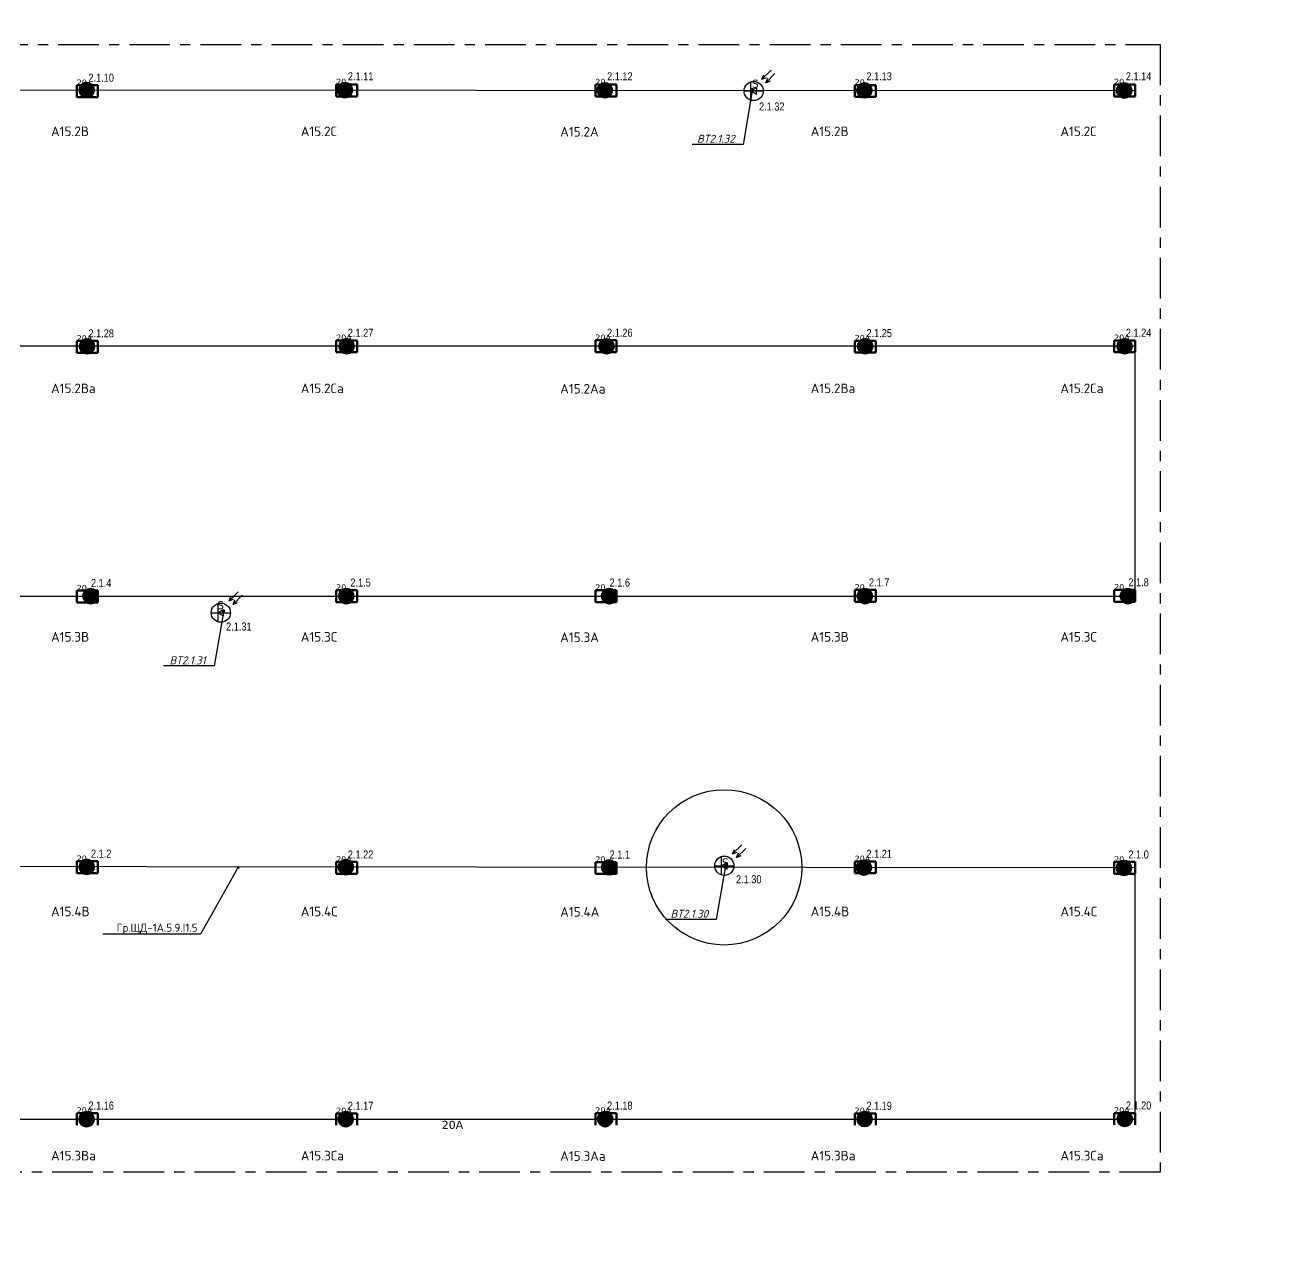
# Model space of a CAD drawing. Header units: millimetres. Extents: x -243740 to 150609, y -473655 to -165121.
# Drawn here: x -80786 to -41683, y -352787 to -314657 of the extents above; entities that cross this region are included whole.
import ezdxf
from ezdxf import colors
from ezdxf.entities.mleader import LeaderData, LeaderLine
from ezdxf.enums import TextEntityAlignment as Align
from ezdxf.math import Vec2, Vec3

# ---------------------------------------------------------------- set-up
doc = ezdxf.new("R2010")
doc.units = ezdxf.units.MM
doc.linetypes.add('Линия сетки', pattern=[22.225, 12.7, -3.175, 3.175, -3.175])
for name, color, linetype, lineweight in [('0_Авт.', 255, 'Continuous', 5), ('_освещение_dali', 3, 'Continuous', 50), ('DALLI', 6, 'TRAY', 30), ('Аварийное_овещение', 1, 'Continuous', 30)]:
    doc.layers.add(name, color=color, linetype=linetype, lineweight=lineweight)
doc.layers.add('_Гр.ЩД-1А.5.9.I1.5', color=6, linetype='Continuous')
doc.layers.add('сВЕтильники', color=7, linetype='Continuous', lineweight=40, true_color=0x600080)
doc.styles.add('ELine', font='txt.shx')
doc.styles.add('ISOCPEUR', font='isocpeur.ttf')
doc.styles.add('ISOCPEUR_1', font='isocpeur.ttf', dxfattribs={"height": 200})
doc.styles.get("Standard").update_dxf_attribs({"font": 'ARIALN.TTF'})
doc.styles.add('TableTextStyle', font='')
doc.styles.add('Шрифт - 200', font='', dxfattribs={"height": 200})
doc.styles.get('TableTextStyle').set_extended_font_data('VERDANA.TTF')
doc.styles.get('Шрифт - 200').set_extended_font_data('GOST Common', italic=True)
doc.linetypes.add('TRAY', pattern='A,12.119257,["_",ELine,S=4.5,R=90,X=0,Y=-1.555839],0.750382,["_",ELine,S=4.5,R=0,X=0,Y=-0.805849],1.314849,["_",ELine,S=4.5,R=0,X=0,Y=-0.805849],2.250029,["_",ELine,S=4.5,R=90,X=0,Y=-1.555839],13.565483', length=30)
doc.linetypes.add('Truba', pattern='A,3e-05,[4,MSH_7,S=1,R=0,X=0,Y=0],-3.022072', length=3.022102)
doc.linetypes.add('Проводка в лотке', pattern='A,7.5,[130,ltypeshp.shx,S=0.5,R=0,X=0,Y=0],1,[130,ltypeshp.shx,S=1,R=90,X=0,Y=-0.5],1,[130,ltypeshp.shx,S=0.5,R=0,X=0,Y=0],7.5', length=17)

# ---------------------------------------------------------------- blocks, each defined once
blk = doc.blocks.new('A$C85fa3c5e')
at = {"layer": '0_Авт.', "color": 6, "lineweight": 25, "ltscale": 100}
for points in [[(5.42, 6.5), (2.59, 3.68), (3.15, 5.07)], [(5.42, 6.5), (2.59, 3.68), (3.98, 4.24)], [(6.66, 5.43), (3.83, 2.6), (4.39, 3.99)], [(6.66, 5.43), (3.83, 2.6), (5.22, 3.16)], [(-3, 0), (3, 0)], [(-0.97, 2.84), (-0.98, -2.84)], [(-0.98, 0), (0.85, 1), (0.85, -0.01)], [(-0.98, 0), (0.84, -1.02), (0.85, -0.01)]]:
    blk.add_lwpolyline(points, dxfattribs=at)
blk.add_circle((0, 0), 3, dxfattribs=at)
blk = doc.blocks.new('_Dot')
at = {"color": 0, "linetype": 'ByBlock', "lineweight": -2}
blk.add_line((-0.5, 0), (-1, 0), dxfattribs=at)
at = {"color": 0, "linetype": 'ByBlock', "const_width": 0.5}
blk.add_lwpolyline([(-0.25, 0, 1), (0.25, 0, 1)], format="xyb", close=True, dxfattribs=at)
blk = doc.blocks.new('dgdg')
at = {"layer": 'Аварийное_овещение', "lineweight": 40}
for points in [[(155469, 72542, 0), (155469, 72914, 0)], [(155469, 72914, 0), (155469, 72542, 0)], [(155469, 72914, 0), (156126, 72914, 0)], [(156126, 72914, 0), (155469, 72914, 0)], [(156126, 72914, 0), (155469, 72914, 0)], [(155469, 72914, 0), (155469, 72542, 0)], [(155469, 72542, 0), (155469, 72914, 0)], [(155469, 72914, 0), (156126, 72914, 0)], [(156126, 72914, 0), (156126, 72542, 0)], [(156126, 72542, 0), (156126, 72914, 0)], [(156126, 72542, 0), (156126, 72914, 0)], [(156126, 72914, 0), (156126, 72542, 0)], [(163572, 72561, 0), (163572, 72933, 0)], [(163572, 72933, 0), (163572, 72561, 0)], [(163572, 72933, 0), (164229, 72933, 0)], [(164229, 72933, 0), (163572, 72933, 0)], [(164229, 72933, 0), (163572, 72933, 0)], [(163572, 72933, 0), (163572, 72561, 0)], [(163572, 72561, 0), (163572, 72933, 0)], [(163572, 72933, 0), (164229, 72933, 0)], [(164229, 72933, 0), (164229, 72561, 0)], [(164229, 72561, 0), (164229, 72933, 0)], [(164229, 72561, 0), (164229, 72933, 0)], [(164229, 72933, 0), (164229, 72561, 0)], [(171669, 72563, 0), (171669, 72935, 0)], [(171669, 72935, 0), (171669, 72563, 0)], [(171669, 72935, 0), (172326, 72935, 0)], [(172326, 72935, 0), (171669, 72935, 0)], [(172326, 72935, 0), (171669, 72935, 0)], [(171669, 72935, 0), (171669, 72563, 0)], [(171669, 72563, 0), (171669, 72935, 0)], [(171669, 72935, 0), (172326, 72935, 0)], [(172326, 72935, 0), (172326, 72563, 0)], [(172326, 72563, 0), (172326, 72935, 0)], [(172326, 72563, 0), (172326, 72935, 0)], [(172326, 72935, 0), (172326, 72563, 0)], [(179769, 72550, 0), (179769, 72922, 0)], [(179769, 72922, 0), (179769, 72550, 0)], [(179769, 72922, 0), (180426, 72922, 0)], [(180426, 72922, 0), (179769, 72922, 0)], [(180426, 72922, 0), (179769, 72922, 0)], [(179769, 72922, 0), (179769, 72550, 0)], [(179769, 72550, 0), (179769, 72922, 0)], [(179769, 72922, 0), (180426, 72922, 0)], [(180426, 72922, 0), (180426, 72550, 0)], [(180426, 72550, 0), (180426, 72922, 0)], [(180426, 72550, 0), (180426, 72922, 0)], [(180426, 72922, 0), (180426, 72550, 0)], [(187872, 72561, 0), (187872, 72933, 0)], [(187872, 72933, 0), (187872, 72561, 0)], [(187872, 72933, 0), (188529, 72933, 0)], [(188529, 72933, 0), (187872, 72933, 0)], [(188529, 72933, 0), (187872, 72933, 0)], [(187872, 72933, 0), (187872, 72561, 0)], [(187872, 72561, 0), (187872, 72933, 0)], [(187872, 72933, 0), (188529, 72933, 0)], [(188529, 72933, 0), (188529, 72561, 0)], [(188529, 72561, 0), (188529, 72933, 0)], [(188529, 72561, 0), (188529, 72933, 0)], [(188529, 72933, 0), (188529, 72561, 0)], [(156126, 72542, 0), (155469, 72542, 0)], [(155469, 72542, 0), (156126, 72542, 0)], [(155469, 72542, 0), (156126, 72542, 0)], [(156126, 72542, 0), (155469, 72542, 0)], [(164229, 72561, 0), (163572, 72561, 0)], [(163572, 72561, 0), (164229, 72561, 0)], [(163572, 72561, 0), (164229, 72561, 0)], [(164229, 72561, 0), (163572, 72561, 0)], [(172326, 72563, 0), (171669, 72563, 0)], [(171669, 72563, 0), (172326, 72563, 0)], [(171669, 72563, 0), (172326, 72563, 0)], [(172326, 72563, 0), (171669, 72563, 0)], [(180426, 72550, 0), (179769, 72550, 0)], [(179769, 72550, 0), (180426, 72550, 0)], [(179769, 72550, 0), (180426, 72550, 0)], [(180426, 72550, 0), (179769, 72550, 0)], [(188529, 72561, 0), (187872, 72561, 0)], [(187872, 72561, 0), (188529, 72561, 0)], [(187872, 72561, 0), (188529, 72561, 0)], [(188529, 72561, 0), (187872, 72561, 0)], [(155469, 48425, 0), (155469, 48797, 0)], [(155469, 48797, 0), (155469, 48425, 0)], [(155469, 48797, 0), (156126, 48797, 0)], [(156126, 48797, 0), (155469, 48797, 0)], [(156126, 48797, 0), (155469, 48797, 0)], [(155469, 48797, 0), (155469, 48425, 0)], [(155469, 48425, 0), (155469, 48797, 0)], [(155469, 48797, 0), (156126, 48797, 0)], [(156126, 48797, 0), (156126, 48425, 0)], [(156126, 48425, 0), (156126, 48797, 0)], [(156126, 48425, 0), (156126, 48797, 0)], [(156126, 48797, 0), (156126, 48425, 0)], [(163572, 48419, 0), (163572, 48791, 0)], [(163572, 48791, 0), (163572, 48419, 0)], [(163572, 48791, 0), (164229, 48791, 0)], [(164229, 48791, 0), (163572, 48791, 0)], [(164229, 48791, 0), (163572, 48791, 0)], [(163572, 48791, 0), (163572, 48419, 0)], [(163572, 48419, 0), (163572, 48791, 0)], [(163572, 48791, 0), (164229, 48791, 0)], [(164229, 48791, 0), (164229, 48419, 0)], [(164229, 48419, 0), (164229, 48791, 0)], [(164229, 48419, 0), (164229, 48791, 0)], [(164229, 48791, 0), (164229, 48419, 0)], [(171669, 48425, 0), (171669, 48797, 0)], [(171669, 48797, 0), (171669, 48425, 0)], [(171669, 48797, 0), (172326, 48797, 0)], [(172326, 48797, 0), (171669, 48797, 0)], [(172326, 48797, 0), (171669, 48797, 0)], [(171669, 48797, 0), (171669, 48425, 0)], [(171669, 48425, 0), (171669, 48797, 0)], [(171669, 48797, 0), (172326, 48797, 0)], [(172326, 48797, 0), (172326, 48425, 0)], [(172326, 48425, 0), (172326, 48797, 0)], [(172326, 48425, 0), (172326, 48797, 0)], [(172326, 48797, 0), (172326, 48425, 0)], [(179769, 48419, 0), (179769, 48791, 0)], [(179769, 48791, 0), (179769, 48419, 0)], [(179769, 48791, 0), (180426, 48791, 0)], [(180426, 48791, 0), (179769, 48791, 0)], [(180426, 48791, 0), (179769, 48791, 0)], [(179769, 48791, 0), (179769, 48419, 0)], [(179769, 48419, 0), (179769, 48791, 0)], [(179769, 48791, 0), (180426, 48791, 0)], [(180426, 48791, 0), (180426, 48419, 0)], [(180426, 48419, 0), (180426, 48791, 0)], [(180426, 48419, 0), (180426, 48791, 0)], [(180426, 48791, 0), (180426, 48419, 0)], [(187872, 48429, 0), (187872, 48801, 0)], [(187872, 48801, 0), (187872, 48429, 0)], [(187872, 48801, 0), (188529, 48801, 0)], [(188529, 48801, 0), (187872, 48801, 0)], [(188529, 48801, 0), (187872, 48801, 0)], [(187872, 48801, 0), (187872, 48429, 0)], [(187872, 48429, 0), (187872, 48801, 0)], [(187872, 48801, 0), (188529, 48801, 0)], [(188529, 48801, 0), (188529, 48429, 0)], [(188529, 48429, 0), (188529, 48801, 0)], [(188529, 48429, 0), (188529, 48801, 0)], [(188529, 48801, 0), (188529, 48429, 0)]]:
    blk.add_polyline3d(points, dxfattribs=at)
at = {"layer": 'сВЕтильники', "lineweight": 40}
for points in [[(155469, 80526, 0), (155469, 80898, 0)], [(155469, 80898, 0), (155469, 80526, 0)], [(155469, 80898, 0), (156126, 80898, 0)], [(156126, 80898, 0), (155469, 80898, 0)], [(156126, 80898, 0), (155469, 80898, 0)], [(155469, 80898, 0), (155469, 80526, 0)], [(155469, 80526, 0), (155469, 80898, 0)], [(155469, 80898, 0), (156126, 80898, 0)], [(156126, 80898, 0), (156126, 80526, 0)], [(156126, 80526, 0), (156126, 80898, 0)], [(156126, 80526, 0), (156126, 80898, 0)], [(156126, 80898, 0), (156126, 80526, 0)], [(163572, 80548, 0), (163572, 80920, 0)], [(163572, 80920, 0), (163572, 80548, 0)], [(163572, 80920, 0), (164229, 80920, 0)], [(164229, 80920, 0), (163572, 80920, 0)], [(164229, 80920, 0), (163572, 80920, 0)], [(163572, 80920, 0), (163572, 80548, 0)], [(163572, 80548, 0), (163572, 80920, 0)], [(163572, 80920, 0), (164229, 80920, 0)], [(164229, 80920, 0), (164229, 80548, 0)], [(164229, 80548, 0), (164229, 80920, 0)], [(164229, 80548, 0), (164229, 80920, 0)], [(164229, 80920, 0), (164229, 80548, 0)], [(171669, 80548, 0), (171669, 80920, 0)], [(171669, 80920, 0), (171669, 80548, 0)], [(171669, 80920, 0), (172326, 80920, 0)], [(172326, 80920, 0), (171669, 80920, 0)], [(172326, 80920, 0), (171669, 80920, 0)], [(171669, 80920, 0), (171669, 80548, 0)], [(171669, 80548, 0), (171669, 80920, 0)], [(171669, 80920, 0), (172326, 80920, 0)], [(172326, 80920, 0), (172326, 80548, 0)], [(172326, 80548, 0), (172326, 80920, 0)], [(172326, 80548, 0), (172326, 80920, 0)], [(172326, 80920, 0), (172326, 80548, 0)], [(179769, 80535, 0), (179769, 80907, 0)], [(179769, 80907, 0), (179769, 80535, 0)], [(179769, 80907, 0), (180426, 80907, 0)], [(180426, 80907, 0), (179769, 80907, 0)], [(180426, 80907, 0), (179769, 80907, 0)], [(179769, 80907, 0), (179769, 80535, 0)], [(179769, 80535, 0), (179769, 80907, 0)], [(179769, 80907, 0), (180426, 80907, 0)], [(180426, 80907, 0), (180426, 80535, 0)], [(180426, 80535, 0), (180426, 80907, 0)], [(180426, 80535, 0), (180426, 80907, 0)], [(180426, 80907, 0), (180426, 80535, 0)], [(187872, 80548, 0), (187872, 80920, 0)], [(187872, 80920, 0), (187872, 80548, 0)], [(187872, 80920, 0), (188529, 80920, 0)], [(188529, 80920, 0), (187872, 80920, 0)], [(188529, 80920, 0), (187872, 80920, 0)], [(187872, 80920, 0), (187872, 80548, 0)], [(187872, 80548, 0), (187872, 80920, 0)], [(187872, 80920, 0), (188529, 80920, 0)], [(188529, 80920, 0), (188529, 80548, 0)], [(188529, 80548, 0), (188529, 80920, 0)], [(188529, 80548, 0), (188529, 80920, 0)], [(188529, 80920, 0), (188529, 80548, 0)], [(156126, 80526, 0), (155469, 80526, 0)], [(155469, 80526, 0), (156126, 80526, 0)], [(155469, 80526, 0), (156126, 80526, 0)], [(156126, 80526, 0), (155469, 80526, 0)], [(164229, 80548, 0), (163572, 80548, 0)], [(163572, 80548, 0), (164229, 80548, 0)], [(163572, 80548, 0), (164229, 80548, 0)], [(164229, 80548, 0), (163572, 80548, 0)], [(172326, 80548, 0), (171669, 80548, 0)], [(171669, 80548, 0), (172326, 80548, 0)], [(171669, 80548, 0), (172326, 80548, 0)], [(172326, 80548, 0), (171669, 80548, 0)], [(180426, 80535, 0), (179769, 80535, 0)], [(179769, 80535, 0), (180426, 80535, 0)], [(179769, 80535, 0), (180426, 80535, 0)], [(180426, 80535, 0), (179769, 80535, 0)], [(188529, 80548, 0), (187872, 80548, 0)], [(187872, 80548, 0), (188529, 80548, 0)], [(187872, 80548, 0), (188529, 80548, 0)], [(188529, 80548, 0), (187872, 80548, 0)], [(155469, 64744, 0), (155469, 65116, 0)], [(155469, 65116, 0), (155469, 64744, 0)], [(155469, 65116, 0), (156126, 65116, 0)], [(156126, 65116, 0), (155469, 65116, 0)], [(156126, 65116, 0), (155469, 65116, 0)], [(155469, 65116, 0), (155469, 64744, 0)], [(155469, 64744, 0), (155469, 65116, 0)], [(155469, 65116, 0), (156126, 65116, 0)], [(156126, 65116, 0), (156126, 64744, 0)], [(156126, 64744, 0), (156126, 65116, 0)], [(156126, 64744, 0), (156126, 65116, 0)], [(156126, 65116, 0), (156126, 64744, 0)], [(163572, 64759, 0), (163572, 65131, 0)], [(163572, 65131, 0), (163572, 64759, 0)], [(163572, 65131, 0), (164229, 65131, 0)], [(164229, 65131, 0), (163572, 65131, 0)], [(164229, 65131, 0), (163572, 65131, 0)], [(163572, 65131, 0), (163572, 64759, 0)], [(163572, 64759, 0), (163572, 65131, 0)], [(163572, 65131, 0), (164229, 65131, 0)], [(164229, 65131, 0), (164229, 64759, 0)], [(164229, 64759, 0), (164229, 65131, 0)], [(164229, 64759, 0), (164229, 65131, 0)], [(164229, 65131, 0), (164229, 64759, 0)], [(171669, 64759, 0), (171669, 65131, 0)], [(171669, 65131, 0), (171669, 64759, 0)], [(171669, 65131, 0), (172326, 65131, 0)], [(172326, 65131, 0), (171669, 65131, 0)], [(172326, 65131, 0), (171669, 65131, 0)], [(171669, 65131, 0), (171669, 64759, 0)], [(171669, 64759, 0), (171669, 65131, 0)], [(171669, 65131, 0), (172326, 65131, 0)], [(172326, 65131, 0), (172326, 64759, 0)], [(172326, 64759, 0), (172326, 65131, 0)], [(172326, 64759, 0), (172326, 65131, 0)], [(172326, 65131, 0), (172326, 64759, 0)], [(179769, 64765, 0), (179769, 65137, 0)], [(179769, 65137, 0), (179769, 64765, 0)], [(179769, 65137, 0), (180426, 65137, 0)], [(180426, 65137, 0), (179769, 65137, 0)], [(180426, 65137, 0), (179769, 65137, 0)], [(179769, 65137, 0), (179769, 64765, 0)], [(179769, 64765, 0), (179769, 65137, 0)], [(179769, 65137, 0), (180426, 65137, 0)], [(180426, 65137, 0), (180426, 64765, 0)], [(180426, 64765, 0), (180426, 65137, 0)], [(180426, 64765, 0), (180426, 65137, 0)], [(180426, 65137, 0), (180426, 64765, 0)], [(187872, 64769, 0), (187872, 65141, 0)], [(187872, 65141, 0), (187872, 64769, 0)], [(187872, 65141, 0), (188529, 65141, 0)], [(188529, 65141, 0), (187872, 65141, 0)], [(188529, 65141, 0), (187872, 65141, 0)], [(187872, 65141, 0), (187872, 64769, 0)], [(187872, 64769, 0), (187872, 65141, 0)], [(187872, 65141, 0), (188529, 65141, 0)], [(188529, 65141, 0), (188529, 64769, 0)], [(188529, 64769, 0), (188529, 65141, 0)], [(188529, 64769, 0), (188529, 65141, 0)], [(188529, 65141, 0), (188529, 64769, 0)], [(156126, 64744, 0), (155469, 64744, 0)], [(155469, 64744, 0), (156126, 64744, 0)], [(155469, 64744, 0), (156126, 64744, 0)], [(156126, 64744, 0), (155469, 64744, 0)], [(164229, 64759, 0), (163572, 64759, 0)], [(163572, 64759, 0), (164229, 64759, 0)], [(163572, 64759, 0), (164229, 64759, 0)], [(164229, 64759, 0), (163572, 64759, 0)], [(172326, 64759, 0), (171669, 64759, 0)], [(171669, 64759, 0), (172326, 64759, 0)], [(171669, 64759, 0), (172326, 64759, 0)], [(172326, 64759, 0), (171669, 64759, 0)], [(180426, 64765, 0), (179769, 64765, 0)], [(179769, 64765, 0), (180426, 64765, 0)], [(179769, 64765, 0), (180426, 64765, 0)], [(180426, 64765, 0), (179769, 64765, 0)], [(188529, 64769, 0), (187872, 64769, 0)], [(187872, 64769, 0), (188529, 64769, 0)], [(187872, 64769, 0), (188529, 64769, 0)], [(188529, 64769, 0), (187872, 64769, 0)], [(155469, 56291, 0), (155469, 56663, 0)], [(155469, 56663, 0), (155469, 56291, 0)], [(155469, 56663, 0), (156126, 56663, 0)], [(156126, 56663, 0), (155469, 56663, 0)], [(156126, 56663, 0), (155469, 56663, 0)], [(155469, 56663, 0), (155469, 56291, 0)], [(155469, 56291, 0), (155469, 56663, 0)], [(155469, 56663, 0), (156126, 56663, 0)], [(156126, 56663, 0), (156126, 56291, 0)], [(156126, 56291, 0), (156126, 56663, 0)], [(156126, 56291, 0), (156126, 56663, 0)], [(156126, 56663, 0), (156126, 56291, 0)], [(163572, 56269, 0), (163572, 56641, 0)], [(163572, 56641, 0), (163572, 56269, 0)], [(163572, 56641, 0), (164229, 56641, 0)], [(164229, 56641, 0), (163572, 56641, 0)], [(164229, 56641, 0), (163572, 56641, 0)], [(163572, 56641, 0), (163572, 56269, 0)], [(163572, 56269, 0), (163572, 56641, 0)], [(163572, 56641, 0), (164229, 56641, 0)], [(164229, 56641, 0), (164229, 56269, 0)], [(164229, 56269, 0), (164229, 56641, 0)], [(164229, 56269, 0), (164229, 56641, 0)], [(164229, 56641, 0), (164229, 56269, 0)], [(171669, 56267, 0), (171669, 56639, 0)], [(171669, 56639, 0), (171669, 56267, 0)], [(171669, 56639, 0), (172326, 56639, 0)], [(172326, 56639, 0), (171669, 56639, 0)], [(172326, 56639, 0), (171669, 56639, 0)], [(171669, 56639, 0), (171669, 56267, 0)], [(171669, 56267, 0), (171669, 56639, 0)], [(171669, 56639, 0), (172326, 56639, 0)], [(172326, 56639, 0), (172326, 56267, 0)], [(172326, 56267, 0), (172326, 56639, 0)], [(172326, 56267, 0), (172326, 56639, 0)], [(172326, 56639, 0), (172326, 56267, 0)], [(179769, 56288, 0), (179769, 56660, 0)], [(179769, 56660, 0), (179769, 56288, 0)], [(179769, 56660, 0), (180426, 56660, 0)], [(180426, 56660, 0), (179769, 56660, 0)], [(180426, 56660, 0), (179769, 56660, 0)], [(179769, 56660, 0), (179769, 56288, 0)], [(179769, 56288, 0), (179769, 56660, 0)], [(179769, 56660, 0), (180426, 56660, 0)], [(180426, 56660, 0), (180426, 56288, 0)], [(180426, 56288, 0), (180426, 56660, 0)], [(180426, 56288, 0), (180426, 56660, 0)], [(180426, 56660, 0), (180426, 56288, 0)], [(187872, 56269, 0), (187872, 56641, 0)], [(187872, 56641, 0), (187872, 56269, 0)], [(187872, 56641, 0), (188529, 56641, 0)], [(188529, 56641, 0), (187872, 56641, 0)], [(188529, 56641, 0), (187872, 56641, 0)], [(187872, 56641, 0), (187872, 56269, 0)], [(187872, 56269, 0), (187872, 56641, 0)], [(187872, 56641, 0), (188529, 56641, 0)], [(188529, 56641, 0), (188529, 56269, 0)], [(188529, 56269, 0), (188529, 56641, 0)], [(188529, 56269, 0), (188529, 56641, 0)], [(188529, 56641, 0), (188529, 56269, 0)], [(156126, 56291, 0), (155469, 56291, 0)], [(155469, 56291, 0), (156126, 56291, 0)], [(155469, 56291, 0), (156126, 56291, 0)], [(156126, 56291, 0), (155469, 56291, 0)], [(164229, 56269, 0), (163572, 56269, 0)], [(163572, 56269, 0), (164229, 56269, 0)], [(163572, 56269, 0), (164229, 56269, 0)], [(164229, 56269, 0), (163572, 56269, 0)], [(172326, 56267, 0), (171669, 56267, 0)], [(171669, 56267, 0), (172326, 56267, 0)], [(171669, 56267, 0), (172326, 56267, 0)], [(172326, 56267, 0), (171669, 56267, 0)], [(180426, 56288, 0), (179769, 56288, 0)], [(179769, 56288, 0), (180426, 56288, 0)], [(179769, 56288, 0), (180426, 56288, 0)], [(180426, 56288, 0), (179769, 56288, 0)], [(188529, 56269, 0), (187872, 56269, 0)], [(187872, 56269, 0), (188529, 56269, 0)], [(187872, 56269, 0), (188529, 56269, 0)], [(188529, 56269, 0), (187872, 56269, 0)]]:
    blk.add_polyline3d(points, dxfattribs=at)
at = {"layer": 'Аварийное_овещение'}
for s, height, style, p in [('А15.2Ва', 300, 'ISOCPEUR_1', (154667, 71283)), ('А15.2Са', 300, 'ISOCPEUR_1', (162467, 71283)), ('А15.2Аа', 300, 'ISOCPEUR_1', (170570, 71271)), ('А15.2Ва', 300, 'ISOCPEUR_1', (178393, 71283)), ('А15.2Са', 300, 'ISOCPEUR_1', (186193, 71283)), ('20А', 250, 'TableTextStyle', (166869, 48306)), ('А15.3Ва', 300, 'ISOCPEUR_1', (154667, 47320)), ('А15.3Са', 300, 'ISOCPEUR_1', (162467, 47320)), ('А15.3Аа', 300, 'ISOCPEUR_1', (170570, 47308)), ('А15.3Ва', 300, 'ISOCPEUR_1', (178393, 47320)), ('А15.3Са', 300, 'ISOCPEUR_1', (186193, 47320))]:
    blk.add_text(s, height=height, dxfattribs=dict(at, style=style)).set_placement(p)
at = {"layer": 'сВЕтильники', "style": 'ISOCPEUR_1'}
for s, p in [('А15.2В', (154667, 79310)), ('А15.2С', (162467, 79310)), ('А15.2А', (170570, 79297)), ('А15.2В', (178393, 79310)), ('А15.2С', (186193, 79310)), ('А15.3В', (154667, 63522)), ('А15.3С', (162467, 63522)), ('А15.3А', (170570, 63509)), ('А15.3В', (178393, 63522)), ('А15.3С', (186193, 63522)), ('А15.4В', (154667, 54947)), ('А15.4С', (162467, 54947)), ('А15.4А', (170570, 54935)), ('А15.4В', (178393, 54947)), ('А15.4С', (186193, 54947))]:
    blk.add_text(s, height=300, dxfattribs=at).set_placement(p)
blk = doc.blocks.new('A$Cab2378fa')
at = {"lineweight": 25}
h = blk.add_hatch(color=0, dxfattribs=at)
h.paths.add_polyline_path([(162, -157, 0.442338), (148, 178), (0, 0)])
h.paths.add_polyline_path([(-142, -170), (0, 0), (-163, 158, 0.430096)])
at = {"lineweight": 25, "true_color": 0xfff5f5}
h = blk.add_hatch(color=7, dxfattribs=at)
h.dxf.hatch_style = 1
h.paths.add_polyline_path([(0, 0), (-142, -170, 0.174923), (3, -222, 0.197808), (162, -157)])
h.paths.add_polyline_path([(-163, 158), (0, 0), (148, 178, 0.175398), (3, 230, 0.209014)])
blk.add_circle((3, 4), 226)

msp = doc.modelspace()

# ---------------------------------------------------------------- linework, layer by layer
at = {"layer": '_Гр.ЩД-1А.5.9.I1.5', "ltscale": 100}
msp.add_lwpolyline([(-149952, -393665), (-149952, -351110), (-89512, -351110), (-89512, -348832), (-46111, -348823), (-46111, -340983), (-87271, -340939), (-87271, -332492), (-46111, -332492), (-46111, -324690), (-87271, -324690), (-87271, -316681), (-46111, -316703)], dxfattribs=at)
at = {"layer": 'DALLI', "color": 0, "linetype": 'Линия сетки', "lineweight": -3, "ltscale": 100}
msp.add_lwpolyline([(-95308, -315260), (-45326, -315260), (-45326, -350485), (-95308, -350485)], close=True, dxfattribs=at)
at = {"layer": 'Defpoints', "color": 3, "ltscale": 100}
msp.add_circle((-58950, -340964, 12785), 2425, dxfattribs=at)

# ---------------------------------------------------------------- block references
at = {"layer": '0_Авт.', "color": 3, "linetype": 'Проводка в лотке', "ltscale": 100, "xscale": 100, "yscale": 100, "zscale": 100}
for p in [(-58028, -316717), (-74670, -333010), (-58943, -340913, 12785)]:
    msp.add_blockref('A$C85fa3c5e', p, dxfattribs=at)
at = {"layer": '_освещение_dali', "color": 5, "ltscale": 100}
for p in [(-78861, -316689), (-70797, -316693), (-62679, -316698), (-54573, -316702), (-46456, -316707), (-78743, -332496), (-70755, -332496), (-62543, -332496), (-54557, -332496), (-46343, -332496), (-78863, -340952), (-62543, -340969), (-46465, -340986)]:
    msp.add_blockref('A$Cab2378fa', p, dxfattribs=at)
at = {"layer": '_освещение_dali', "color": 1, "ltscale": 100}
for p in [(-78852, -324694), (-70745, -324694), (-62626, -324694), (-54547, -324694), (-46444, -324694), (-70770, -340960), (-54588, -340977), (-78866, -348834), (-70772, -348832), (-62669, -348830), (-54565, -348828), (-46439, -348826)]:
    msp.add_blockref('A$Cab2378fa', p, dxfattribs=at)
at = {"layer": 'Defpoints', "linetype": 'Truba'}
msp.add_blockref('dgdg', (-234640, -397437), dxfattribs=at)

# ---------------------------------------------------------------- texts
at = {"layer": '_Гр.ЩД-1А.5.9.I1.5', "ltscale": 100}
for s, p in [('2.1.10', (-78408, -316502)), ('2.1.11', (-70305, -316458)), ('2.1.12', (-62208, -316458)), ('2.1.13', (-54108, -316458)), ('2.1.14', (-46005, -316458)), ('2.1.32', (-57462, -317401)), ('2.1.28', (-78408, -324486)), ('2.1.27', (-70305, -324467)), ('2.1.26', (-62208, -324466)), ('2.1.25', (-54108, -324478)), ('2.1.24', (-46005, -324467)), ('2.1.4', (-78408, -332285)), ('2.1.5', (-70305, -332270)), ('2.1.6', (-62208, -332269)), ('2.1.7', (-54108, -332263)), ('2.1.8', (-46005, -332260)), ('2.1.31', (-74108, -333642)), ('2.1.2', (-78408, -340737)), ('2.1.22', (-70305, -340760)), ('2.1.1', (-62208, -340762)), ('2.1.21', (-54108, -340740)), ('2.1.0', (-46005, -340760)), ('2.1.30', (-58182, -341535)), ('2.1.16', (-78408, -348603)), ('2.1.17', (-70305, -348609)), ('2.1.18', (-62208, -348603)), ('2.1.19', (-54108, -348609)), ('2.1.20', (-46005, -348599))]:
    msp.add_text(s, height=250, dxfattribs=at).set_placement(p, align=Align.BOTTOM_CENTER)
at = {"layer": '_освещение_dali', "color": 31, "true_color": 0xfeb79c, "style": 'TableTextStyle'}
for s, height, p in [('20', 180, (-71068, -316517)), ('20', 180, (-62971, -316517)), ('20', 180, (-46768, -316517)), ('20', 180, (-79171, -316539)), ('S', 250, (-58087, -316614)), ('20', 180, (-54871, -316530)), ('20А', 180, (-79171, -324523)), ('20А', 180, (-71068, -324504)), ('20А', 180, (-62971, -324503)), ('20А', 180, (-54871, -324515)), ('20А', 180, (-46768, -324504)), ('20', 180, (-79171, -332322)), ('20', 180, (-71068, -332307)), ('20', 180, (-62971, -332306)), ('20', 180, (-54871, -332300)), ('20', 180, (-46768, -332297)), ('S', 250, (-74787, -332902)), ('20', 180, (-79171, -340774)), ('20А', 180, (-71068, -340797)), ('20', 180, (-62971, -340799)), ('S', 250, (-59023, -340933, 12785)), ('20А', 180, (-54871, -340777)), ('20', 180, (-46768, -340797)), ('20А', 180, (-79171, -348640)), ('20А', 180, (-71068, -348647)), ('20А', 180, (-62971, -348640)), ('20А', 180, (-54871, -348646)), ('20А', 180, (-46768, -348637))]:
    msp.add_text(s, height=height, dxfattribs=at).set_placement(p)

# ---------------------------------------------------------------- leaders
at = {"layer": '_Гр.ЩД-1А.5.9.I1.5', "ltscale": 100}
ml = msp.add_multileader_mtext('Standard', dxfattribs=at)
ml.set_content('Гр.ЩД-1А.5.9.I1.5', color=256, style='ISOCPEUR')
ml.set_leader_properties()
ml.set_arrow_properties(name='DOT')
ml.build(insert=Vec2(0, 0))
ml.multileader.update_dxf_attribs({"has_dogleg": 0, "text_left_attachment_type": 6, "text_right_attachment_type": 6, "arrow_head_size": 100})
ctx = ml.context
ctx.base_point, ctx.char_height, ctx.arrow_head_size, ctx.landing_gap_size, ctx.plane_origin = Vec3(-78126, -343049), 250, 100, 200, Vec3(6367, -215279)
ctx.left_attachment, ctx.right_attachment = 6, 6
notes = []
notes.append((ctx, [(1, (1, 1, 0), (-75293, -343049), (-1, 0), 8, [(1, [(-74132, -340967)], 0, [])])]))
ctx.mtext.insert, ctx.mtext.flow_direction = Vec3(-77926, -342724), 5
at = {"layer": '_освещение_dali'}
ml = msp.add_multileader_mtext('Standard', dxfattribs=at)
ml.set_content('{\\fISOCPEUR|b0|i1|c204|p34;ВТ2.1.32}', color=256, style='Шрифт - 200')
ml.set_leader_properties()
ml.set_arrow_properties(name='DOT')
ml.build(insert=Vec2(0, 0))
ml.multileader.update_dxf_attribs({"has_dogleg": 0, "text_left_attachment_type": 6, "text_right_attachment_type": 6, "arrow_head_size": 100})
ctx = ml.context
ctx.base_point, ctx.char_height, ctx.arrow_head_size, ctx.landing_gap_size, ctx.plane_origin = Vec3(-59997, -318385, 12785), 250, 100, 200, Vec3(27824, -187370, 12785)
ctx.left_attachment, ctx.right_attachment = 6, 6
notes.append((ctx, [(1, (1, 1, 0), (-58350, -318385, 12785), (-1, 0), 8, [(1, [(-58067, -316671, 12785)], 0, [])])]))
ctx.mtext.insert, ctx.mtext.flow_direction = Vec3(-59797, -318085, 12785), 5
ml = msp.add_multileader_mtext('Standard', dxfattribs=at)
ml.set_content('{\\fISOCPEUR|b0|i1|c204|p34;ВТ2.1.31}', color=256, style='Шрифт - 200')
ml.set_leader_properties()
ml.set_arrow_properties(name='DOT')
ml.build(insert=Vec2(0, 0))
ml.multileader.update_dxf_attribs({"has_dogleg": 0, "text_left_attachment_type": 6, "text_right_attachment_type": 6, "arrow_head_size": 100})
ctx = ml.context
ctx.base_point, ctx.char_height, ctx.arrow_head_size, ctx.landing_gap_size, ctx.plane_origin = Vec3(-76474, -334674), 250, 100, 200, Vec3(11307, -203659)
ctx.left_attachment, ctx.right_attachment = 6, 6
notes.append((ctx, [(1, (1, 1, 0), (-74867, -334674), (-1, 0), 8, [(1, [(-74585, -332960)], 0, [])])]))
ctx.mtext.insert, ctx.mtext.flow_direction = Vec3(-76274, -334374), 5
ml = msp.add_multileader_mtext('Standard', dxfattribs=at)
ml.set_content('{\\fISOCPEUR|b0|i1|c204|p34;ВТ2.1.30}', color=256, style='Шрифт - 200')
ml.set_leader_properties()
ml.set_arrow_properties(name='DOT')
ml.build(insert=Vec2(0, 0))
ml.multileader.update_dxf_attribs({"has_dogleg": 0, "text_left_attachment_type": 6, "text_right_attachment_type": 6, "arrow_head_size": 100})
ctx = ml.context
ctx.base_point, ctx.char_height, ctx.arrow_head_size, ctx.landing_gap_size, ctx.plane_origin = Vec3(-60825, -342588, 12785), 250, 100, 200, Vec3(26988, -211573, 12785)
ctx.left_attachment, ctx.right_attachment = 6, 6
notes.append((ctx, [(1, (1, 1, 0), (-59186, -342588, 12785), (-1, 0), 8, [(1, [(-58903, -340875, 12785)], 0, [])])]))
ctx.mtext.insert, ctx.mtext.flow_direction = Vec3(-60625, -342288, 12785), 5
for ctx, leaders in notes:
    for number, flags, end, landing, length, lines in leaders:
        leader = LeaderData()
        leader.index, (leader.has_last_leader_line, leader.has_dogleg_vector, leader.attachment_direction) = number, flags
        leader.last_leader_point, leader.dogleg_vector, leader.dogleg_length = Vec3(end), Vec3(landing), length
        for number, points, colour, breaks in lines:
            line = LeaderLine()
            line.index, line.vertices, line.color, line.breaks = number, Vec3.list(points), colors.encode_raw_color(colour), breaks
            leader.lines.append(line)
        ctx.leaders.append(leader)

doc.saveas('drawing.dxf')
